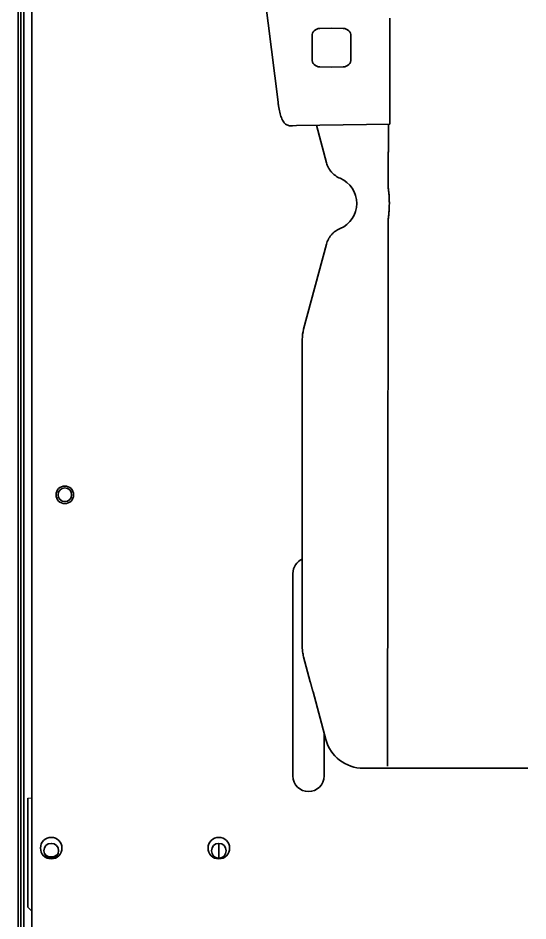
# Model space of a CAD drawing. Extents: x 5997 to 10491, y -672 to 3220.
# Drawn here: x 8371.6 to 8502.4, y 2505.3 to 2737.1 of the extents above; entities that cross this region are included whole.
import ezdxf

# ---------------------------------------------------------------- set-up
doc = ezdxf.new("R2010")
doc.units = 0
doc.header["$LTSCALE"] = 5
doc.layers.add('1', color=7, linetype='CONTINUOUS', true_color=0xffffff)

msp = doc.modelspace()

# ---------------------------------------------------------------- linework, layer by layer
at = {"layer": '1', "color": 7, "linetype": 'Continuous', "lineweight": 35}
for p, q in [((8373.07, 2263.53), (8373.07, 3083.53)), ((8371.57, 3082.53), (8371.57, 2246.53)), ((8372.25, 2249.53), (8372.25, 3079.53)), ((8375.07, 3037.26), (8375.07, 2376.39)), ((8425.04, 2820.49), (8438.25, 2715.52)), ((8466.97, 2722.04), (8466.97, 2737.12)), ((8448.94, 2734.47), (8451.97, 2734.53)), ((8451.97, 2734.53), (8455.01, 2734.47)), ((8446.97, 2726.58), (8446.97, 2732.47)), ((8456.97, 2732.47), (8456.97, 2726.58)), ((8451.97, 2724.53), (8448.94, 2724.58)), ((8455.01, 2724.58), (8451.97, 2724.53)), ((8466.97, 2719.09), (8466.97, 2722.04)), ((8466.97, 2717.32), (8466.97, 2719.09)), ((8466.97, 2714.36), (8466.97, 2717.32)), ((8466.97, 2711.41), (8466.97, 2714.36)), ((8466.97, 2709.91), (8442.96, 2709.49)), ((8466.97, 2711.41), (8466.97, 2709.91)), ((8442, 2709.47), (8441.46, 2709.46)), ((8442.96, 2709.49), (8442, 2709.47)), ((8450.67, 2699.97), (8448.1, 2709.58)), ((8444.81, 2657.21), (8450.67, 2679.08)), ((8444.47, 2575.7), (8444.47, 2654.62)), ((8442.07, 2594.53), (8442.07, 2542.53)), ((8446.53, 2566.7), (8444.82, 2573.09)), ((8450.49, 2551.94), (8447.23, 2564.11)), ((8450.07, 2542.53), (8450.07, 2553.48)), ((8480.35, 2544.53), (8460.14, 2544.53)), ((8491.24, 2544.53), (8487.28, 2544.53)), ((8499.49, 2544.53), (8498.17, 2544.53)), ((8374.07, 2508.83), (8374.07, 2536.83)), ((8423.07, 2525.23), (8423.07, 2521.44)), ((8374.07, 2508.83), (8375.07, 2507.83))]:
    msp.add_line(p, q, dxfattribs=at)
at = {"layer": '1', "color": 51, "linetype": 'Continuous', "lineweight": 13}
msp.add_line((8374.07, 2536.83), (8375.07, 2536.83), dxfattribs=at)
at = {"layer": '1', "color": 7, "linetype": 'Continuous', "lineweight": 35}
for centre, radius in [((8383.57, 2614.73), 1.75), ((8380.07, 2523.33), 1.9), ((8423.07, 2523.33), 1.9)]:
    msp.add_circle(centre, radius, dxfattribs=at)
for centre, radius, start, end in [((8448.97, 2732.47), 2, 91, 180), ((8454.97, 2732.47), 2, 0, 89), ((8448.97, 2726.58), 2, 180, 269), ((8454.97, 2726.58), 2, 271, 0), ((8451.47, 2689.53), 7, 292.5978, 67.4022), ((8454.47, 2654.62), 10, 165.0001, 179.9999), ((8383.57, 2614.71), 2.25, 90, 270), ((8383.57, 2614.71), 2.25, 270, 90), ((8446.07, 2594.53), 4, 113.5773, 180), ((8446.07, 2542.53), 4, 180, 0), ((8380.07, 2524.01), 2.75, 0, 180), ((8423.07, 2524.01), 2.75, 0, 180), ((8380.07, 2524.01), 2.75, 180, 0), ((8380.07, 2524.01), 2.25, 218.7226, 270), ((8380.07, 2524.01), 2.25, 270, 321.2774), ((8423.07, 2524.01), 2.75, 180, 0)]:
    msp.add_arc(centre, radius, start, end, dxfattribs=at)
for centre, major_axis, ratio, start_param, end_param in [((8449.51, 2575.07), (2.15, -9.84), 0.499292, 4.800481, 4.8049), ((8460.15, 2554.53), (6.09, 7.94), 0.999758, 2.487211, 3.795974)]:
    msp.add_ellipse(centre, major_axis=major_axis, ratio=ratio, start_param=start_param, end_param=end_param, dxfattribs=at)
for points, knots in [([(8438.25, 2715.52), (8438.29, 2715.2), (8438.42, 2714.26), (8438.69, 2712.87), (8439.11, 2711.47), (8439.58, 2710.5), (8440.27, 2709.77), (8440.97, 2709.49), (8441.36, 2709.46), (8441.46, 2709.46)], [0, 0, 0, 0, 0.10018, 0.295503, 0.496793, 0.714677, 0.849634, 0.961722, 1, 1, 1, 1]), ([(8454.16, 2695.99), (8453.95, 2696.08), (8453.74, 2696.18), (8453.35, 2696.4), (8453.15, 2696.52), (8452.88, 2696.72), (8452.79, 2696.79), (8452.65, 2696.9), (8452.61, 2696.93), (8452.52, 2697.01), (8452.48, 2697.05), (8452.27, 2697.24), (8452.11, 2697.4), (8451.81, 2697.75), (8451.67, 2697.92), (8451.47, 2698.21), (8451.41, 2698.3), (8451.32, 2698.45), (8451.29, 2698.5), (8451.23, 2698.6), (8451.21, 2698.65), (8451.07, 2698.9), (8450.88, 2699.32), (8450.73, 2699.75), (8450.67, 2699.97)], [0, 0, 0, 0, 0.125, 0.125, 0.25, 0.25, 0.3125, 0.3125, 0.34375, 0.34375, 0.375, 0.375, 0.5, 0.5, 0.625, 0.625, 0.6875, 0.6875, 0.71875, 0.71875, 0.75, 0.75, 0.875, 1, 1, 1, 1]), ([(8466.53, 2693.45), (8466.58, 2693.12), (8466.66, 2692.47), (8466.72, 2691.81), (8466.75, 2691.32), (8466.76, 2691.15), (8466.78, 2690.82), (8466.79, 2690.65), (8466.8, 2690.16), (8466.81, 2689.83), (8466.81, 2688.83), (8466.78, 2688.17), (8466.71, 2687.19), (8466.68, 2686.86), (8466.61, 2686.2), (8466.56, 2685.87), (8466.52, 2685.54)], [0, 0, 0, 0, 0.125, 0.25, 0.25, 0.3125, 0.3125, 0.375, 0.375, 0.5, 0.5, 0.75, 0.75, 0.875, 0.875, 1, 1, 1, 1]), ([(8454.16, 2683.06), (8453.95, 2682.97), (8453.74, 2682.88), (8453.35, 2682.65), (8453.15, 2682.53), (8452.88, 2682.33), (8452.79, 2682.26), (8452.65, 2682.16), (8452.61, 2682.12), (8452.52, 2682.04), (8452.48, 2682.01), (8452.27, 2681.81), (8452.11, 2681.65), (8451.81, 2681.31), (8451.67, 2681.13), (8451.47, 2680.85), (8451.41, 2680.75), (8451.32, 2680.61), (8451.29, 2680.56), (8451.23, 2680.46), (8451.21, 2680.41), (8451.07, 2680.15), (8450.88, 2679.74), (8450.73, 2679.3), (8450.67, 2679.08)], [0, 0, 0, 0, 0.125, 0.125, 0.25, 0.25, 0.3125, 0.3125, 0.34375, 0.34375, 0.375, 0.375, 0.5, 0.5, 0.625, 0.625, 0.6875, 0.6875, 0.71875, 0.71875, 0.75, 0.75, 0.875, 1, 1, 1, 1]), ([(8444.81, 2573.13), (8444.7, 2573.55), (8444.61, 2573.98), (8444.53, 2574.62), (8444.51, 2574.83), (8444.49, 2575.16), (8444.48, 2575.32), (8444.48, 2575.48), (8444.47, 2575.59), (8444.47, 2575.64), (8444.47, 2575.7)], [0, 0, 0, 0, 0.5, 0.5, 0.75, 0.75, 0.875, 0.9375, 0.9375, 1, 1, 1, 1]), ([(8487.28, 2544.53), (8487.28, 2544.53), (8487.26, 2544.53), (8487.24, 2544.53), (8487.22, 2544.53), (8487.2, 2544.53), (8487.17, 2544.53), (8487.15, 2544.53), (8487.13, 2544.53), (8487.11, 2544.53), (8487.08, 2544.53), (8487.06, 2544.53), (8487.04, 2544.53), (8487.02, 2544.53), (8486.99, 2544.53), (8486.97, 2544.53), (8486.95, 2544.53), (8486.92, 2544.53), (8486.9, 2544.53), (8486.87, 2544.53), (8486.85, 2544.53), (8486.83, 2544.53), (8486.8, 2544.53), (8486.78, 2544.53), (8486.75, 2544.53), (8486.73, 2544.53), (8486.7, 2544.53), (8486.68, 2544.53), (8486.65, 2544.53), (8486.63, 2544.53), (8486.6, 2544.53), (8486.58, 2544.53), (8486.55, 2544.53), (8486.52, 2544.53), (8486.5, 2544.53), (8486.47, 2544.53), (8486.45, 2544.53), (8486.42, 2544.53), (8486.39, 2544.53), (8486.37, 2544.53), (8486.34, 2544.53), (8486.31, 2544.53), (8486.29, 2544.53), (8486.26, 2544.53), (8486.23, 2544.53), (8486.2, 2544.53), (8486.18, 2544.53), (8486.15, 2544.53), (8486.12, 2544.53), (8486.09, 2544.53), (8486.07, 2544.53), (8486.04, 2544.53), (8486.01, 2544.53), (8485.98, 2544.53), (8485.84, 2544.53), (8485.56, 2544.53), (8485.14, 2544.53), (8484.71, 2544.53), (8484.27, 2544.53), (8483.8, 2544.53), (8483.33, 2544.53), (8482.84, 2544.53), (8482.49, 2544.53), (8482.26, 2544.53), (8482.18, 2544.53), (8482.09, 2544.53), (8482, 2544.53), (8481.92, 2544.53), (8481.83, 2544.53), (8481.74, 2544.53), (8481.66, 2544.53), (8481.57, 2544.53), (8481.48, 2544.53), (8481.4, 2544.53), (8481.31, 2544.53), (8481.22, 2544.53), (8481.13, 2544.53), (8481.05, 2544.53), (8480.96, 2544.53), (8480.87, 2544.53), (8480.79, 2544.53), (8480.7, 2544.53), (8480.61, 2544.53), (8480.53, 2544.53), (8480.44, 2544.53), (8480.38, 2544.53), (8480.35, 2544.53)], [0, 0, 0, 0, 0.005051, 0.010095, 0.015132, 0.02016, 0.025182, 0.030196, 0.035203, 0.040202, 0.045195, 0.05018, 0.055158, 0.060129, 0.065092, 0.070049, 0.074999, 0.079942, 0.084878, 0.089807, 0.094729, 0.099644, 0.104553, 0.109455, 0.11435, 0.119238, 0.124119, 0.128994, 0.133862, 0.138723, 0.143578, 0.148426, 0.153268, 0.158102, 0.162931, 0.167752, 0.172567, 0.177376, 0.182177, 0.186973, 0.191761, 0.196544, 0.201319, 0.206088, 0.210851, 0.215607, 0.220356, 0.225099, 0.229835, 0.234565, 0.239288, 0.244004, 0.248714, 0.253418, 0.258115, 0.322508, 0.38599, 0.44855, 0.510167, 0.573423, 0.635913, 0.697625, 0.75855, 0.769227, 0.779887, 0.790529, 0.801154, 0.811762, 0.822353, 0.832927, 0.843485, 0.854026, 0.864551, 0.87506, 0.885553, 0.89603, 0.906492, 0.916939, 0.92737, 0.937788, 0.948191, 0.958579, 0.968954, 0.979316, 0.989664, 1, 1, 1, 1]), ([(8498.17, 2544.53), (8498.15, 2544.53), (8498.12, 2544.53), (8498.08, 2544.53), (8498.04, 2544.53), (8497.99, 2544.53), (8497.95, 2544.53), (8497.91, 2544.53), (8497.86, 2544.53), (8497.82, 2544.53), (8497.78, 2544.53), (8497.73, 2544.53), (8497.69, 2544.53), (8497.65, 2544.53), (8497.6, 2544.53), (8497.56, 2544.53), (8497.52, 2544.53), (8497.47, 2544.53), (8497.43, 2544.53), (8497.39, 2544.53), (8497.34, 2544.53), (8497.3, 2544.53), (8497.25, 2544.53), (8497.21, 2544.53), (8497.17, 2544.53), (8497.12, 2544.53), (8497.08, 2544.53), (8497.04, 2544.53), (8496.99, 2544.53), (8496.95, 2544.53), (8496.91, 2544.53), (8496.86, 2544.53), (8496.82, 2544.53), (8496.78, 2544.53), (8496.73, 2544.53), (8496.69, 2544.53), (8496.65, 2544.53), (8496.6, 2544.53), (8496.56, 2544.53), (8496.52, 2544.53), (8496.47, 2544.53), (8496.43, 2544.53), (8496.39, 2544.53), (8496.34, 2544.53), (8496.3, 2544.53), (8496.26, 2544.53), (8496.21, 2544.53), (8496.02, 2544.53), (8495.68, 2544.53), (8495.19, 2544.53), (8494.72, 2544.53), (8494.25, 2544.53), (8493.81, 2544.53), (8493.38, 2544.53), (8492.96, 2544.53), (8492.67, 2544.53), (8492.51, 2544.53), (8492.45, 2544.53), (8492.39, 2544.53), (8492.34, 2544.53), (8492.28, 2544.53), (8492.23, 2544.53), (8492.17, 2544.53), (8492.12, 2544.53), (8492.06, 2544.53), (8492.01, 2544.53), (8491.96, 2544.53), (8491.91, 2544.53), (8491.85, 2544.53), (8491.8, 2544.53), (8491.75, 2544.53), (8491.7, 2544.53), (8491.65, 2544.53), (8491.6, 2544.53), (8491.56, 2544.53), (8491.51, 2544.53), (8491.46, 2544.53), (8491.41, 2544.53), (8491.37, 2544.53), (8491.32, 2544.53), (8491.28, 2544.53), (8491.25, 2544.53), (8491.24, 2544.53)], [0, 0, 0, 0, 0.005159, 0.010321, 0.015487, 0.020656, 0.025829, 0.031005, 0.036185, 0.041369, 0.046557, 0.051749, 0.056944, 0.062143, 0.067347, 0.072554, 0.077765, 0.08298, 0.088199, 0.093423, 0.09865, 0.103882, 0.109118, 0.114358, 0.119602, 0.124851, 0.130103, 0.135361, 0.140622, 0.145888, 0.151158, 0.156433, 0.161712, 0.166996, 0.172284, 0.177577, 0.182874, 0.188176, 0.193482, 0.198793, 0.204108, 0.209428, 0.214753, 0.220082, 0.225416, 0.230755, 0.236098, 0.241446, 0.302414, 0.36414, 0.426616, 0.489829, 0.551404, 0.613953, 0.677452, 0.741888, 0.751493, 0.761122, 0.770777, 0.780457, 0.790162, 0.799893, 0.809649, 0.81943, 0.829237, 0.839069, 0.848927, 0.85881, 0.86872, 0.878655, 0.888617, 0.898605, 0.90862, 0.918661, 0.92873, 0.938826, 0.94895, 0.959102, 0.969283, 0.979492, 0.989731, 1, 1, 1, 1])]:
    msp.add_open_spline(points, degree=3, knots=knots, dxfattribs=at)
for points, degree in [([(8466.53, 2693.45), (8466.55, 2701.76), (8466.56, 2709.91)], 2), ([(8466.35, 2553.05), (8466.52, 2685.54)], 1), ([(8447.23, 2564.11), (8446.87, 2565.43), (8446.53, 2566.7)], 2), ([(8466.35, 2553.04), (8466.35, 2552.79), (8466.35, 2552.27), (8466.35, 2551.5), (8466.35, 2550.74), (8466.35, 2550.01), (8466.35, 2549.31), (8466.35, 2548.64), (8466.35, 2548.01), (8466.35, 2547.43), (8466.35, 2546.9), (8466.35, 2546.43), (8466.35, 2546.02), (8466.35, 2545.68), (8466.35, 2545.41), (8466.35, 2545.21), (8466.35, 2545.09), (8466.35, 2545.05), (8466.35, 2545.05)], 3), ([(8502.36, 2544.52), (8500.97, 2544.53), (8499.49, 2544.52)], 2)]:
    msp.add_open_spline(points, degree=degree, dxfattribs=at)

doc.saveas('drawing.dxf')
